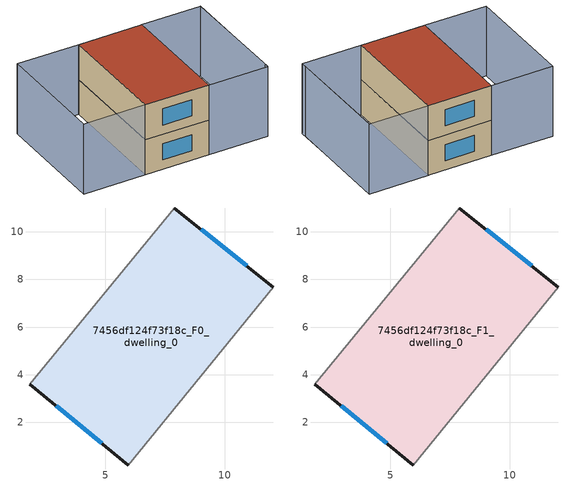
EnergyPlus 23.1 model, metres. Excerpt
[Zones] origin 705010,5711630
7456df124f73f18c_F0_dwelling_0
 floor ground (EU_floor_Construction): 12.05,7.67 5.95,0.21 1.82,3.6 7.9,11 z0
 wall outside (EU_wall_Construction): 1.82,3.6 5.95,0.21 / 12.05,7.67 7.9,11 z0:3
 wall adiabatic (EU_wall_Construction): 5.95,0.21 12.05,7.67 / 7.9,11 1.82,3.6 z0:3
 window (EU_Window_Construction): 2.94,2.69 4.84,1.13 / 10.92,8.57 9.02,10.1 z0.81:2.19
7456df124f73f18c_F1_dwelling_0
 floor to 7456df124f73f18c_F0_dwelling_0 (EU_floor_Construction): 12.04,7.67 5.95,0.21 1.82,3.6 7.9,11 z3
 wall outside (EU_wall_Construction): 1.82,3.6 5.95,0.21 / 12.05,7.67 7.9,11 z3:6
 wall adiabatic (EU_wall_Construction): 5.95,0.21 12.05,7.67 / 7.9,11 1.82,3.6 z3:6
 window (EU_Window_Construction): 2.94,2.69 4.84,1.13 / 10.92,8.57 9.02,10.1 z3.81:5.19
 roof outside (EU_roof_Construction): 5.95,0.21 12.05,7.67 7.9,11 1.82,3.6 z6
shading: 9.85,-2.92 15.9,4.53 / 12.04,7.67 15.91,4.52 / 15.91,4.52 9.82,-2.95 / 9.82,-2.95 5.95,0.21 / 5.95,0.21 12.04,7.67 / 1.82,3.6 -2.2,6.91 / -2.2,6.91 3.87,14.31 / 3.87,14.31 7.89,11 / 7.89,11 1.82,3.6 z0:6
[Building]
EU S2 Campaign: North Axis=0; Terrain=City; Solar Distribution=FullExterior
[Site:Location]
London: Latitude=51.5; Longitude=-0.5; Time Zone=0; Elevation=25
[SizingPeriod:WeatherFileDays]
AnnualSizingPeriod: Begin Month=1; Begin Day of Month=1; End Month=12; End Day of Month=31; Day of Week for Start Day=Monday; Use Weather File Daylight Saving Period=No; Use Weather File Rain and Snow Indicators=No
[MATERIAL]
EU_InternalMass_Material: Roughness=MediumRough; Thickness=0.1; Conductivity=1; Density=1800; Specific Heat=900; Thermal Absorptance=0.9; Solar Absorptance=0.7; Visible Absorptance=0.7
[MATERIAL:NOMASS] Roughness=MediumRough; Thermal Absorptance=0.9; Solar Absorptance=0.7; Visible Absorptance=0.7
Name | Thermal Resistance
EU_wall_NoMass | 0.727863
EU_roof_NoMass | 0.773354
EU_floor_NoMass | 1.79329
[WINDOWMATERIAL:SIMPLEGLAZINGSYSTEM]
EU_Window_SimpleGlazing: UFactor=2.58614; Solar Heat Gain Coefficient=0.76; Visible Transmittance=0.76
[CONSTRUCTION]
EU_wall_Construction: EU_wall_NoMass
EU_roof_Construction: EU_roof_NoMass
EU_floor_Construction: EU_floor_NoMass
EU_Window_Construction: EU_Window_SimpleGlazing
EU_InternalMass_Construction: EU_InternalMass_Material
[ZONE] Type=1; Multiplier=1; Ceiling Height=autocalculate; Volume=153.626; Floor Area=autocalculate; Part of Total Floor Area=Yes
7456df124f73f18c_F0_dwelling_0; 7456df124f73f18c_F1_dwelling_0
[INTERNALMASS] Construction=EU_InternalMass_Construction; Surface Area=51.2088
Name | Zone or ZoneList
7456df124f73f18c_F0_dwelling_0_EU_InternalMass | 7456df124f73f18c_F0_dwelling_0
7456df124f73f18c_F1_dwelling_0_EU_InternalMass | 7456df124f73f18c_F1_dwelling_0
[OTHEREQUIPMENT] Fuel Type=Electricity; Design Level Calculation Method=Watts/Area; Power per Zone Floor Area=1; Fraction Latent=0; Fraction Radiant=0; Fraction Lost=0; Carbon Dioxide Generation Rate=0; EndUse Subcategory=EU_Step8_InternalGains
Name | Zone or ZoneList or Space or SpaceList | Schedule
EU_Step8_InternalGain_7456df124f73f18c_F0_dwelling_0_f000 | 7456df124f73f18c_F0_dwelling_0 | EU_Step8_GainSchedule_7456df124f73f18c_F0_dwelling_0_f000
EU_Step8_InternalGain_7456df124f73f18c_F1_dwelling_0_f000 | 7456df124f73f18c_F1_dwelling_0 | EU_Step8_GainSchedule_7456df124f73f18c_F1_dwelling_0_f000
[ZONEVENTILATION:DESIGNFLOWRATE] Schedule=EU_AlwaysOn; Design Flow Rate Calculation Method=AirChanges/Hour; Air Changes per Hour=0.484901; Ventilation Type=Natural; Fan Pressure Rise=0; Fan Total Efficiency=1; Constant Term Coefficient=1; Temperature Term Coefficient=0; Velocity Term Coefficient=0; Velocity Squared Term Coefficient=0; Minimum Indoor Temperature=-100; Maximum Indoor Temperature=100; Delta Temperature=-100; Minimum Outdoor Temperature=-100; Maximum Outdoor Temperature=100; Maximum Wind Speed=40
Name | Zone or ZoneList or Space or SpaceList
EU_ConstantAir_7456df124f73f18c_F0_dwelling_0 | 7456df124f73f18c_F0_dwelling_0
EU_ConstantAir_7456df124f73f18c_F1_dwelling_0 | 7456df124f73f18c_F1_dwelling_0
[HVACTEMPLATE:THERMOSTAT] Constant Heating Setpoint=20; Constant Cooling Setpoint=50
EU_HeatOnly_7456df124f73f18c_F0_dwelling_0; EU_HeatOnly_7456df124f73f18c_F1_dwelling_0
[HVACTEMPLATE:ZONE:IDEALLOADSAIRSYSTEM] System Availability Schedule=EU_AlwaysOn; Maximum Heating Supply Air Temperature=50; Minimum Cooling Supply Air Temperature=13; Maximum Heating Supply Air Humidity Ratio=0.0156; Minimum Cooling Supply Air Humidity Ratio=0.0077; Heating Limit=NoLimit; Cooling Limit=NoLimit; Heating Availability Schedule=EU_AlwaysOn; Cooling Availability Schedule=EU_CoolingOff; Dehumidification Control Type=ConstantSensibleHeatRatio; Cooling Sensible Heat Ratio=0.7; Dehumidification Setpoint=60; Humidification Control Type=None; Humidification Setpoint=30; Outdoor Air Method=None; Outdoor Air Flow Rate per Person=0.00944; Outdoor Air Flow Rate per Zone Floor Area=0; Outdoor Air Flow Rate per Zone=0; Demand Controlled Ventilation Type=None; Outdoor Air Economizer Type=NoEconomizer; Heat Recovery Type=None; Sensible Heat Recovery Effectiveness=0.7; Latent Heat Recovery Effectiveness=0.65
Name | Template Thermostat
7456df124f73f18c_F0_dwelling_0 | EU_HeatOnly_7456df124f73f18c_F0_dwelling_0
7456df124f73f18c_F1_dwelling_0 | EU_HeatOnly_7456df124f73f18c_F1_dwelling_0
[SIZING:ZONE] Zone Cooling Design Supply Air Temperature Input Method=SupplyAirTemperature; Zone Cooling Design Supply Air Temperature=13; Zone Heating Design Supply Air Temperature Input Method=SupplyAirTemperature; Zone Heating Design Supply Air Temperature=50; Zone Cooling Design Supply Air Humidity Ratio=0.008; Zone Heating Design Supply Air Humidity Ratio=0.008; Cooling Design Air Flow Method=DesignDay; Cooling Design Air Flow Rate=0; Cooling Minimum Air Flow per Zone Floor Area=0.000762; Cooling Minimum Air Flow=0; Cooling Minimum Air Flow Fraction=0.2; Heating Design Air Flow Method=DesignDay; Heating Design Air Flow Rate=0; Heating Maximum Air Flow per Zone Floor Area=0.002032; Heating Maximum Air Flow=0.141576; Heating Maximum Air Flow Fraction=0.3; Account for Dedicated Outdoor Air System=No; Dedicated Outdoor Air System Control Strategy=NeutralSupplyAir; Dedicated Outdoor Air Low Setpoint Temperature for Design=autosize; Dedicated Outdoor Air High Setpoint Temperature for Design=autosize; Zone Load Sizing Method=Sensible Load Only No Latent Load; Zone Latent Cooling Design Supply Air Humidity Ratio Input Method=HumidityRatioDifference; Zone Cooling Design Supply Air Humidity Ratio Difference=0.005; Zone Latent Heating Design Supply Air Humidity Ratio Input Method=HumidityRatioDifference; Zone Humidification Design Supply Air Humidity Ratio Difference=0.005
7456df124f73f18c_F0_dwelling_0; 7456df124f73f18c_F1_dwelling_0
[SCHEDULE:CONSTANT]
Name | Hourly Value
EU_AlwaysOn | 1
EU_CoolingOff | 0
[SCHEDULE:FILE] Column Number=1; Rows to Skip at Top=0; Number of Hours of Data=8760; Column Separator=Comma; Interpolate to Timestep=No; Minutes per Item=60; Adjust Schedule for Daylight Savings=Yes
Name | File
EU_Step8_GainSchedule_7456df124f73f18c_F0_dwelling_0_f000 | ../../schedules/7456df124f73f18c/7456df124f73f18c_F0_dwelling_0_f000_gain.csv
EU_Step8_GainSchedule_7456df124f73f18c_F1_dwelling_0_f000 | ../../schedules/7456df124f73f18c/7456df124f73f18c_F1_dwelling_0_f000_gain.csv
